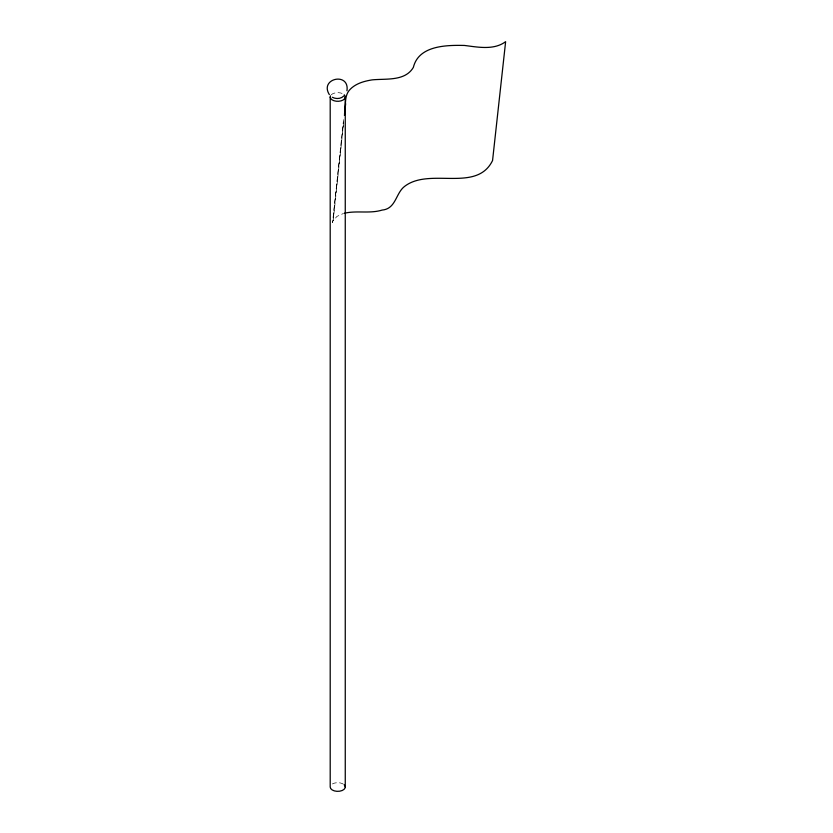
<?xml version="1.0" encoding="UTF-8"?>
<svg xmlns="http://www.w3.org/2000/svg" width="833" height="833" viewBox="0 0 833 833"><rect width="100%" height="100%" fill="white"/><g stroke="black" fill="none" stroke-linecap="round" stroke-linejoin="round"><path stroke-width="0.62" stroke-dasharray="4.17 3.12" d="M343.56 119.64L332.586 222.63L343.654 121.857M343.592 123.065L333.179 220.86L336.907 216.434L343.446 213.467M332.409 783.936A7.528 4.342 0 0 1 344.248 784.832M331.211 94.795A7.528 4.342 0 0 1 343.05 93.89"/><path stroke-width="1.25" d="M344.414 115.35C346.507 106.759 343.3 96.149 350.276 89.204C356.024 83.394 364.271 81.134 372.112 79.885C385.929 78.458 405.077 81.509 413.366 67.369C418.676 45.471 446.353 45.034 464.47 45.451C477.882 47.117 493.959 50.428 505.631 41.65L492.563 160.519C476.663 193.121 429.943 167.058 404.734 186.29C395.581 193.11 396.091 208.854 382.108 210.083C369.8 213.873 356.763 210.322 344.373 213.248M344.508 114.1L345.643 103.761M346.955 90.766C349.798 71.669 319.06 78.281 329.358 94.629M343.842 95.962C340.895 98.992 335.97 99.2 332.346 97.284M345.258 96.972L345.258 787.008M330.201 96.972L330.201 787.008A7.528 4.342 0 0 0 339.677 791.204A7.528 4.342 0 0 0 344.248 784.832M344.248 94.795A7.528 4.342 0 0 1 338.708 101.272A7.528 4.342 0 0 1 330.462 95.847"/></g></svg>
